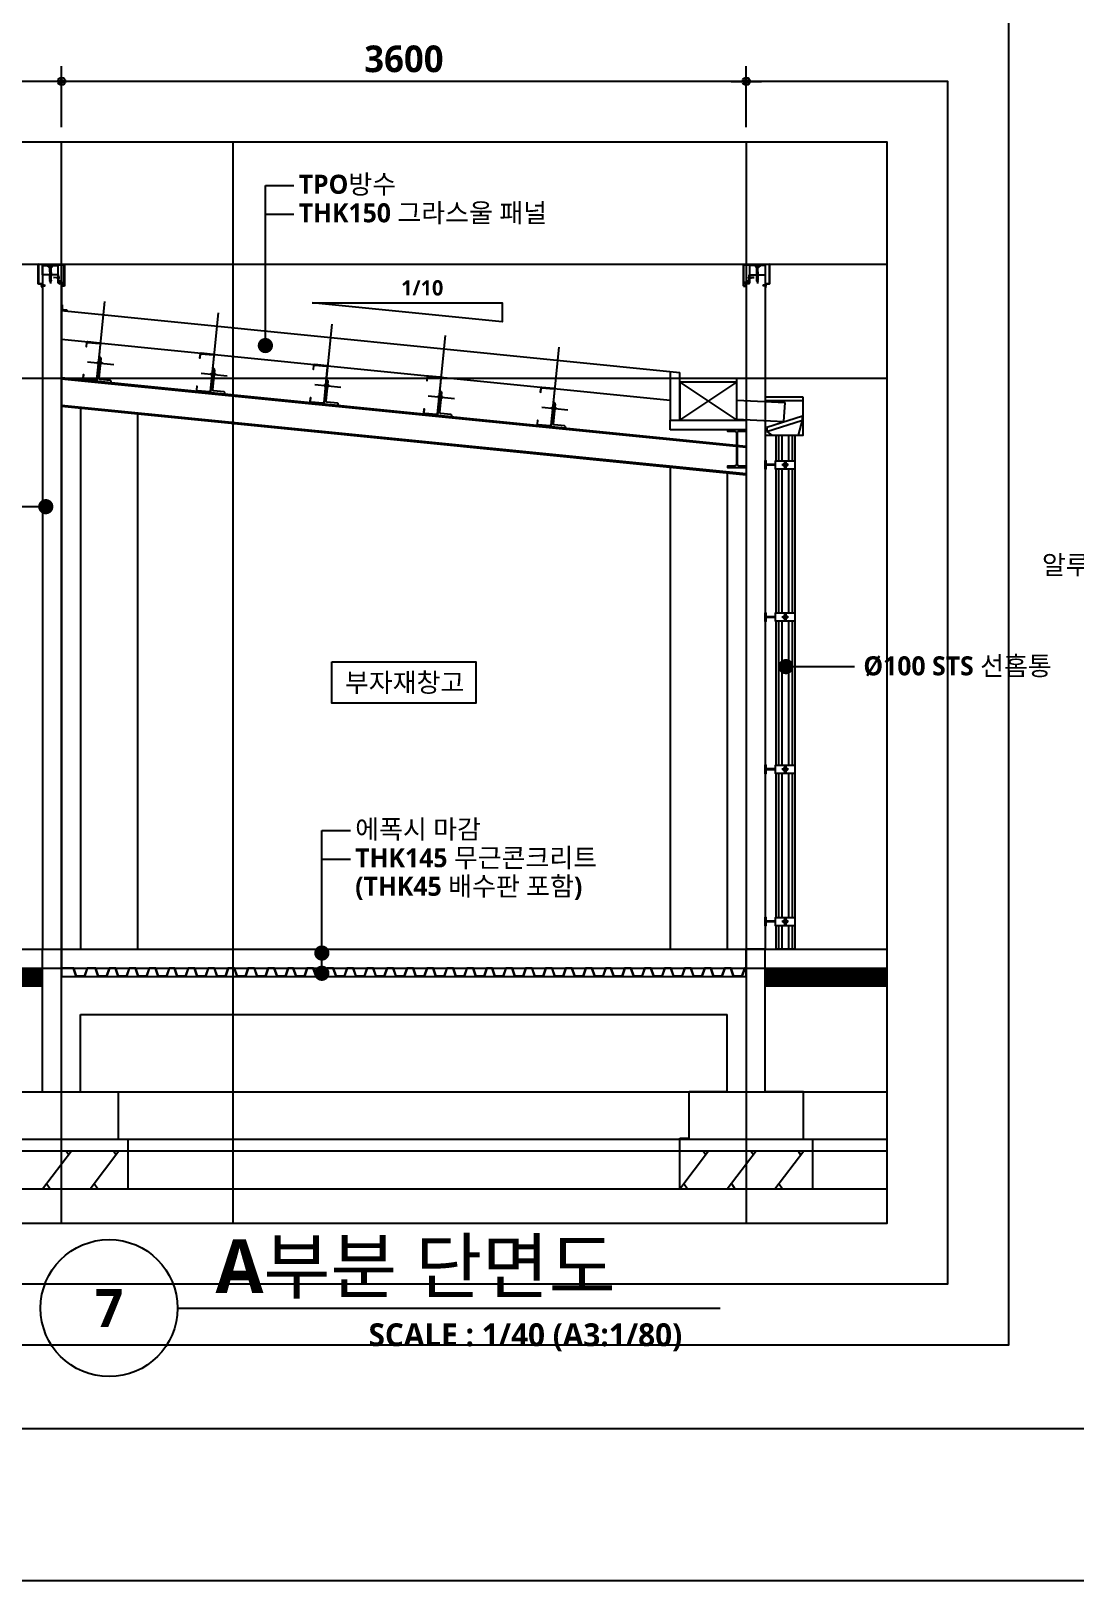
# Model space of a CAD drawing. Header units: millimetres. Extents: x 0 to 33600, y 0 to 23760.
# Drawn here: x 12774 to 18263, y 0 to 8146 of the extents above; entities that cross this region are included whole.
import ezdxf
from ezdxf.enums import TextEntityAlignment as Align

# ---------------------------------------------------------------- set-up
doc = ezdxf.new("R2010")
doc.units = ezdxf.units.MM
doc.header["$LTSCALE"] = 100
for name, pattern in [('HID', [0.5, 0.25, -0.25]), ('HIDDEN', [0.375, 0.25, -0.125]), ('HIDDEN2', [0.1875, 0.125, -0.0625]), ('X-REF 종단면도-2$0$HIDDEN', [0.375, 0.25, -0.125]), ('나라동 건축$0$CEN', [62, 60, -1, 0, -1]), ('나라동 건축$0$DASHED', [4, 3, -1])]:
    doc.linetypes.add(name, pattern=pattern)
doc.layers.get('Defpoints').update_dxf_attribs({"color": 153})
doc.layers.add('0_UNPLOT-1', color=141, linetype='Continuous', plot=False)
doc.layers.add('G(그리드1)', color=185, linetype='Continuous', plot=False)
for name, color, linetype in [('6', 6, 'Continuous'), ('7FIN', 5, 'Continuous'), ('A-ANNO-LEAD', 4, 'Continuous'), ('A-ANNO-TEXT1', 7, 'Continuous'), ('A-ANNO-TITL', 7, 'Continuous'), ('A-FLOR-GW', 6, 'Continuous'), ('A-FLOR-INSL', 8, 'Continuous'), ('A-FLOR-ROOM-IDEN', 7, 'Continuous'), ('A-ST-AXIS-DIM', 7, 'Continuous'), ('A-ST-CONC', 2, 'Continuous'), ('AA-FIN1', 6, 'Continuous'), ('AA-FIN2', 6, 'Continuous'), ('AA-XXXX-TXT1', 2, 'Continuous'), ('bo', 6, 'Continuous'), ('BOLT', 9, 'Continuous'), ('CEN', 1, 'Continuous'), ('CJ-EL2', 3, 'Continuous'), ('COL', 2, 'Continuous'), ('DE-BOLT', 252, 'Continuous'), ('DE-DOWNSPOUT', 4, 'Continuous'), ('DIM', 7, 'Continuous'), ('ELEV-3', 4, 'Continuous'), ('FIN', 5, 'Continuous'), ('fin-4', 4, 'Continuous'), ('flashing', 2, 'Continuous'), ('INSUL', 8, 'Continuous'), ('X-REF 종단면도-2$0$HID', 9, 'X-REF 종단면도-2$0$HIDDEN'), ('나라동 건축$0$CEN', 1, '나라동 건축$0$CEN'), ('나라동 건축$0$RN', 7, 'Continuous')]:
    doc.layers.add(name, color=color, linetype=linetype)
doc.styles.add('SH_대대리576', font='NanumGothicBold.ttf')
doc.dimstyles.new('SHP 75', dxfattribs={"dimscale": 40, "dimtxt": 3.5, "dimasz": 1, "dimexe": 2, "dimexo": 2, "dimgap": 1, "dimtad": 1, "dimdec": 0, "dimzin": 0, "dimdsep": 46, "dimtxsty": 'SH_대대리576', "dimblk": 'DIMDOT', "dimcen": 0.09, "dimclrd": 256, "dimclre": 256, "dimclrt": 3, "dimadec": 0, "dimazin": 1, "dimtfac": 1, "dimtdec": 0, "dimtix": 1, "dimtmove": 2, "dimatfit": 0, "dimldrblk": 'DIMDOT', "dimfxl": 1, "dimtfillclr": 3, "dimtolj": 1, "dimtzin": 0, "dimlwd": -1, "dimlwe": -1, "dimarcsym": 0})

# ---------------------------------------------------------------- blocks, each defined once
blk = doc.blocks.new('DIMDOT')
at = {"color": 0}
blk.add_line((-2, 0), (2, 0), dxfattribs=at)
for radius in [0.5, 0.25]:
    blk.add_circle((0, 0), radius, dxfattribs=at)
blk = doc.blocks.new('*D9560')
at = {"layer": 'A-ST-AXIS-DIM'}
for p, q in [((12934.6, 7641.4), (12934.6, 7961.4)), ((16534.6, 7641.4), (16534.6, 7961.4)), ((16494.6, 7881.4), (12974.6, 7881.4))]:
    blk.add_line(p, q, dxfattribs=at)
at = {"layer": 'Defpoints', "color": 0}
for p in [(12934.6, 7881.4), (12934.6, 7561.4), (16534.6, 7561.4)]:
    blk.add_point(p, dxfattribs=at)
at = {"layer": 'A-ST-AXIS-DIM', "linetype": 'ByBlock', "xscale": 40, "yscale": 40, "zscale": 40, "rotation": 180}
blk.add_blockref('DIMDOT', (12934.6, 7881.4), dxfattribs=at)
at = {"layer": 'A-ST-AXIS-DIM', "linetype": 'ByBlock', "xscale": 40, "yscale": 40, "zscale": 40}
blk.add_blockref('DIMDOT', (16534.6, 7881.4), dxfattribs=at)
at = {"layer": 'A-ST-AXIS-DIM', "color": 3, "insert": (14734.6, 7998.7), "char_height": 140, "attachment_point": 5, "style": 'SH_대대리576'}
blk.add_mtext('\\A1;3600', dxfattribs=at)
blk = doc.blocks.new('ee')
at = {"layer": 'ELEV-3', "color": 4}
for p, q in [((-0.8, 5.7), (0, 5.7)), ((-0.8, 5.7), (-0.8, -5.7)), ((0, 5.7), (0, -5.7)), ((0, 2.1), (14.1, 2.1)), ((6.1, 2.6), (4.7, -2.6)), ((7.1, 2.6), (5.7, -2.6)), ((8.1, 2.6), (6.7, -2.6)), ((9.1, 2.6), (7.7, -2.6)), ((10.1, 2.6), (8.7, -2.6)), ((11.1, 2.6), (9.7, -2.6)), ((14.2, 0.5), (9.8, -2.1)), ((16.3, 0), (9.8, -2.1)), ((14.1, 2.1), (16.3, 0)), ((14.1, -2.1), (16.3, 0)), ((14.2, 0.5), (16.3, 0)), ((-0.8, -5.7), (0, -5.7)), ((0, -2.1), (14.1, -2.1))]:
    blk.add_line(p, q, dxfattribs=at)
at = {"layer": 'ELEV-3'}
blk.add_arc((4.4, 0), 7.03, 138.0574, 221.9426, dxfattribs=at)
at = {"layer": 'ELEV-3', "color": 4}
blk.add_arc((15.2, 1.4), 1.3, 147.26362, 220.36664, dxfattribs=at)
blk = doc.blocks.new('sb80')
at = {"color": 7}
for p, q in [((3.9, 70.5), (-4, 67.1)), ((-1.1, 70.2), (-4, 68.9)), ((3.9, 68.7), (-4, 65.3)), ((3.9, 66.9), (-4, 63.4)), ((3.9, 65), (-4, 61.6)), ((3.9, 63.2), (-4, 59.8)), ((3.9, 61.4), (-4, 57.9)), ((3.9, 59.5), (-4, 56.1)), ((3.9, 57.7), (-4, 54.3)), ((3.9, 55.9), (-4, 52.4)), ((3.9, 54), (-4, 50.6)), ((3.9, 52.2), (-4, 48.8)), ((3.9, 50.4), (-4, 46.9)), ((3.9, 48.5), (-4, 45.1)), ((3.9, 46.7), (-4, 43.3)), ((3.9, 44.9), (-4, 41.4)), ((3.9, 43), (-4, 39.6)), ((3.9, 41.2), (-4, 37.8)), ((3.9, 39.4), (-4, 35.9)), ((3.9, 37.5), (-4, 34.1)), ((3.9, 35.7), (-4, 32.3)), ((3.9, 33.9), (-4, 30.5)), ((3.9, 32), (-4, 28.6)), ((3.9, 30.2), (-4, 26.8)), ((3.9, 28.4), (-4, 25)), ((-3, 74), (-3, 69.7)), ((-3, 68.9), (-3, 67.9)), ((-3, 67.1), (-3, 66.1)), ((-3, 65.3), (-3, 64.2)), ((-3, 63.4), (-3, 62.4)), ((-3, 61.6), (-3, 60.6)), ((-3, 59.8), (-3, 58.7)), ((-3, 57.9), (-3, 56.9)), ((-3, 56.1), (-3, 55.1)), ((-3, 54.3), (-3, 53.3)), ((-3, 52.4), (-3, 51.4)), ((-3, 50.6), (-3, 49.6)), ((-3, 48.8), (-3, 47.8)), ((-3, 46.9), (-3, 45.9)), ((-3, 45.1), (-3, 44.1)), ((-3, 43.3), (-3, 42.3)), ((-3, 41.4), (-3, 40.4)), ((-3, 39.6), (-3, 38.6)), ((-3, 37.8), (-3, 36.8)), ((-3, 35.9), (-3, 34.9)), ((-3, 34.1), (-3, 33.1)), ((-3, 32.3), (-3, 31.3)), ((-3, 30.5), (-3, 29.4)), ((-3, 28.6), (-3, 27.6)), ((-3, 27.8), (-3, 27.6)), ((-3, 26.8), (-3, 25.8)), ((-3, 25), (-3, 0)), ((-3, 24.8), (2.9, 24.8)), ((3.9, 59.5), (-0.1, 57.8)), ((3.9, 26.5), (-0.1, 24.8)), ((2.9, 69.7), (2.9, 68.7)), ((2.9, 67.9), (2.9, 66.9)), ((2.9, 66.1), (2.9, 65)), ((2.9, 64.2), (2.9, 63.2)), ((2.9, 62.4), (2.9, 61.4)), ((2.9, 60.6), (2.9, 59.5)), ((2.9, 58.7), (2.9, 57.7)), ((2.9, 56.9), (2.9, 55.9)), ((2.9, 55.1), (2.9, 54)), ((2.9, 53.2), (2.9, 52.2)), ((2.9, 51.4), (2.9, 50.4)), ((2.9, 49.6), (2.9, 48.5)), ((2.9, 47.7), (2.9, 46.7)), ((2.9, 45.9), (2.9, 44.9)), ((2.9, 44.1), (2.9, 43)), ((2.9, 40.4), (2.9, 39.4)), ((2.9, 38.6), (2.9, 37.5)), ((2.9, 36.7), (2.9, 35.7)), ((2.9, 34.9), (2.9, 33.9)), ((2.9, 33.1), (2.9, 32)), ((2.9, 31.2), (2.9, 30.2)), ((2.9, 29.4), (2.9, 28.4)), ((2.9, 27.6), (2.9, 26.5)), ((2.9, 25.7), (2.9, 0)), ((2.9, 74), (2.9, 70.5)), ((2.9, 45.9), (2.9, 44.9)), ((2.9, 42.2), (2.9, 41.2)), ((-5, -3.2), (-5.2, -3.2)), ((-4.5, -8.7), (-4.5, -3.7)), ((3, -9.2), (-3, -9.2)), ((-2, -8.7), (-2, -3.2)), ((2, -8.7), (2, -3.2)), ((4.5, -8.7), (4.5, -3.7))]:
    blk.add_line(p, q, dxfattribs=at)
for points in [[(7, -0.7), (7, 0), (-7, 0), (-7, -0.7)], [(-4, 67.1), (-3, 67.9), (2.9, 70.5), (3.9, 70.5), (2.9, 69.7), (-3, 67.1)], [(-4, 68.9), (-3, 69.7), (-2.1, 70.2), (-1.1, 70.2), (-2.1, 69.4), (-3, 68.9)], [(-4, 65.3), (-3, 66.1), (2.9, 68.7), (3.9, 68.7), (2.9, 67.9), (-3, 65.3)], [(-4, 63.4), (-3, 64.2), (2.9, 66.9), (3.9, 66.9), (2.9, 66.1), (-3, 63.4)], [(-4, 61.6), (-3, 62.4), (2.9, 65), (3.9, 65), (2.9, 64.2), (-3, 61.6)], [(-4, 59.8), (-3, 60.6), (2.9, 63.2), (3.9, 63.2), (2.9, 62.4), (-3, 59.8)], [(-4, 57.9), (-3, 58.7), (2.9, 61.4), (3.9, 61.4), (2.9, 60.6), (-3, 57.9)], [(-4, 56.1), (-3, 56.9), (2.9, 59.5), (3.9, 59.5), (2.9, 58.7), (-3, 56.1)], [(-4, 54.3), (-3, 55.1), (2.9, 57.7), (3.9, 57.7), (2.9, 56.9), (-3, 54.3)], [(-4, 52.4), (-3, 53.3), (2.9, 55.9), (3.9, 55.9), (2.9, 55.1), (-3, 52.4)], [(-4, 50.6), (-3, 51.4), (2.9, 54), (3.9, 54), (2.9, 53.2), (-3, 50.6)], [(-4, 48.8), (-3, 49.6), (2.9, 52.2), (3.9, 52.2), (2.9, 51.4), (-3, 48.8)], [(-4, 46.9), (-3, 47.8), (2.9, 50.4), (3.9, 50.4), (2.9, 49.6), (-3, 46.9)], [(-4, 45.1), (-3, 45.9), (2.9, 48.5), (3.9, 48.5), (2.9, 47.7), (-3, 45.1)], [(-4, 43.3), (-3, 44.1), (2.9, 46.7), (3.9, 46.7), (2.9, 45.9), (-3, 43.3)], [(-4, 41.4), (-3, 42.3), (2.9, 44.9), (3.9, 44.9), (2.9, 44.1), (-3, 41.4)], [(-4, 39.6), (-3, 40.4), (2.9, 43), (3.9, 43), (2.9, 42.2), (-3, 39.6)], [(-4, 37.8), (-3, 38.6), (2.9, 41.2), (3.9, 41.2), (2.9, 40.4), (-3, 37.8)], [(-4, 35.9), (-3, 36.8), (2.9, 39.4), (3.9, 39.4), (2.9, 38.6), (-3, 35.9)], [(-4, 34.1), (-3, 34.9), (2.9, 37.5), (3.9, 37.5), (2.9, 36.7), (-3, 34.1)], [(-4, 32.3), (-3, 33.1), (2.9, 35.7), (3.9, 35.7), (2.9, 34.9), (-3, 32.3)], [(-4, 30.5), (-3, 31.3), (2.9, 33.9), (3.9, 33.9), (2.9, 33.1), (-3, 30.5)], [(-4, 28.6), (-3, 29.4), (2.9, 32), (3.9, 32), (2.9, 31.2), (-3, 28.6)], [(-4, 26.8), (-3, 27.6), (2.9, 30.2), (3.9, 30.2), (2.9, 29.4), (-3, 26.8)], [(-4, 25), (-3, 25.8), (2.9, 28.4), (3.9, 28.4), (2.9, 27.6), (-3, 25)], [(-0.1, 24.8), (0.9, 25.6), (2.9, 26.5), (3.9, 26.5), (2.9, 25.7), (0.9, 24.8)], [(-8, -1.2), (8, -1.2), (8, -0.7), (-8, -0.7)], [(-5.2, -2.2), (5.2, -2.2), (8, -1.2), (-8, -1.2)], [(5.2, -2.2), (5.2, -3.2), (-5.2, -3.2), (-5.2, -2.2)]]:
    blk.add_lwpolyline(points, close=True, dxfattribs=at)
for points in [[(-3, 68.5), (-4, 68.9), (-3, 68.1)], [(-3, 66.7), (-4, 67.1), (-3, 66.3)], [(-3, 64.9), (-4, 65.3), (-3, 64.5)], [(-3, 63), (-4, 63.4), (-3, 62.6)], [(-3, 61.2), (-4, 61.6), (-3, 60.8)], [(-3, 59.4), (-4, 59.8), (-3, 59)], [(-3, 57.5), (-4, 57.9), (-3, 57.1)], [(-3, 55.7), (-4, 56.1), (-3, 55.3)], [(-3, 53.9), (-4, 54.3), (-3, 53.5)], [(-3, 52), (-4, 52.4), (-3, 51.6)], [(-3, 50.2), (-4, 50.6), (-3, 49.8)], [(-3, 48.4), (-4, 48.8), (-3, 48)], [(-3, 46.5), (-4, 46.9), (-3, 46.1)], [(-3, 44.7), (-4, 45.1), (-3, 44.3)], [(-3, 42.9), (-4, 43.3), (-3, 42.5)], [(-3, 41), (-4, 41.4), (-3, 40.6)], [(-3, 39.2), (-4, 39.6), (-3, 38.8)], [(-3, 37.4), (-4, 37.8), (-3, 37)], [(-3, 35.5), (-4, 35.9), (-3, 35.1)], [(-3, 33.7), (-4, 34.1), (-3, 33.3)], [(-3, 31.9), (-4, 32.3), (-3, 31.5)], [(-3, 30), (-4, 30.5), (-3, 29.6)], [(-3, 28.2), (-4, 28.6), (-3, 27.8)], [(-3, 26.4), (-4, 26.8), (-3, 26)], [(-3, 74), (0, 78.8), (2.9, 74)], [(2.9, 72), (-1.1, 70.2), (-3, 71.3), (-0.7, 73.8), (0, 78.8)], [(2.9, 70.9), (3.9, 70.5), (2.9, 71.3)], [(2.9, 70.9), (3.9, 70.5), (2.9, 71.3)], [(2.9, 69.1), (3.9, 68.7), (2.9, 69.5)], [(2.9, 69.1), (3.9, 68.7), (2.9, 69.5)], [(2.9, 67.3), (3.9, 66.9), (2.9, 67.7)], [(2.9, 67.3), (3.9, 66.9), (2.9, 67.7)], [(2.9, 65.4), (3.9, 65), (2.9, 65.8)], [(2.9, 65.4), (3.9, 65), (2.9, 65.8)], [(2.9, 63.6), (3.9, 63.2), (2.9, 64)], [(2.9, 63.6), (3.9, 63.2), (2.9, 64)], [(2.9, 61.8), (3.9, 61.4), (2.9, 62.2)], [(2.9, 61.8), (3.9, 61.4), (2.9, 62.2)], [(2.9, 59.9), (3.9, 59.5), (2.9, 60.3)], [(2.9, 59.9), (3.9, 59.5), (2.9, 60.3)], [(2.9, 59.9), (3.9, 59.5), (2.9, 60.3)], [(2.9, 59.9), (3.9, 59.5), (2.9, 60.3)], [(2.9, 58.1), (3.9, 57.7), (2.9, 58.5)], [(2.9, 58.1), (3.9, 57.7), (2.9, 58.5)], [(2.9, 56.3), (3.9, 55.9), (2.9, 56.7)], [(2.9, 56.3), (3.9, 55.9), (2.9, 56.7)], [(2.9, 54.4), (3.9, 54), (2.9, 54.8)], [(2.9, 54.4), (3.9, 54), (2.9, 54.8)], [(2.9, 52.6), (3.9, 52.2), (2.9, 53)], [(2.9, 52.6), (3.9, 52.2), (2.9, 53)], [(2.9, 50.8), (3.9, 50.4), (2.9, 51.2)], [(2.9, 50.8), (3.9, 50.4), (2.9, 51.2)], [(2.9, 48.9), (3.9, 48.5), (2.9, 49.3)], [(2.9, 48.9), (3.9, 48.5), (2.9, 49.3)], [(2.9, 47.1), (3.9, 46.7), (2.9, 47.5)], [(2.9, 47.1), (3.9, 46.7), (2.9, 47.5)], [(2.9, 45.3), (3.9, 44.9), (2.9, 45.7)], [(2.9, 45.3), (3.9, 44.9), (2.9, 45.7)], [(2.9, 43.4), (3.9, 43), (2.9, 43.8)], [(2.9, 43.4), (3.9, 43), (2.9, 43.8)], [(2.9, 41.6), (3.9, 41.2), (2.9, 42)], [(2.9, 41.6), (3.9, 41.2), (2.9, 42)], [(2.9, 39.8), (3.9, 39.4), (2.9, 40.2)], [(2.9, 39.8), (3.9, 39.4), (2.9, 40.2)], [(2.9, 37.9), (3.9, 37.5), (2.9, 38.3)], [(2.9, 37.9), (3.9, 37.5), (2.9, 38.3)], [(2.9, 36.1), (3.9, 35.7), (2.9, 36.5)], [(2.9, 36.1), (3.9, 35.7), (2.9, 36.5)], [(2.9, 34.3), (3.9, 33.9), (2.9, 34.7)], [(2.9, 34.3), (3.9, 33.9), (2.9, 34.7)], [(2.9, 32.4), (3.9, 32), (2.9, 32.8)], [(2.9, 32.4), (3.9, 32), (2.9, 32.8)], [(2.9, 30.6), (3.9, 30.2), (2.9, 31)], [(2.9, 30.6), (3.9, 30.2), (2.9, 31)], [(2.9, 28.8), (3.9, 28.4), (2.9, 29.2)], [(2.9, 28.8), (3.9, 28.4), (2.9, 29.2)], [(2.9, 26.9), (3.9, 26.5), (2.9, 27.3)], [(2.9, 26.9), (3.9, 26.5), (2.9, 27.3)]]:
    blk.add_lwpolyline(points, dxfattribs=at)
for centre, radius, start, end in [((-5, -3.7), 0.5, 0, 90), ((-3.2, -7.4), 1.81, 226.39718, 313.60282), ((0, -5), 4.25, 241.92751, 298.07249), ((3.3, -7.4), 1.81, 226.39718, 313.60282), ((5, -3.7), 0.5, 90, 180)]:
    blk.add_arc(centre, radius, start, end, dxfattribs=at)
at = {"layer": 'CEN'}
blk.add_line((0, -13.4), (0, 86.8), dxfattribs=at)
blk = doc.blocks.new('HILTI')
at = {"layer": 'BOLT', "linetype": 'HIDDEN'}
blk.add_lwpolyline([(0, -2), (-26, 0), (0, 2)], dxfattribs=at)
at = {"layer": 'BOLT'}
blk.add_lwpolyline([(0, -4, 1), (0, 4)], format="xyb", close=True, dxfattribs=at)
blk = doc.blocks.new('G$C4E6AC62A')
for p, q in [((108.5, 1779.5), (97.8, 1787.4)), ((122.5, 1779.5), (124.6, 1787.4))]:
    blk.add_line(p, q)
at = {"linetype": 'ByBlock'}
for p, q in [((155.2, 1695.1), (155.2, 1738.1)), ((158.2, 1738.1), (155.2, 1738.1)), ((158.2, 1698.1), (158.2, 1738.1)), ((184.8, 1695.1), (155.2, 1695.1)), ((158.2, 1698.1), (184.8, 1698.1)), ((184.8, 1698.1), (184.8, 1695.1))]:
    blk.add_line(p, q, dxfattribs=at)
at = {"layer": '6', "linetype": 'ByBlock'}
blk.add_line((158.2, 1698.1), (158.2, 1708.1), dxfattribs=at)
at = {"layer": 'A-FLOR-GW'}
for p, q in [((73.7, 1788.4), (154.2, 1788.4)), ((73.7, 1788.4), (155.3, 1788.4)), ((73.7, 1738.4), (73.7, 1788.4)), ((73.7, 1787.4), (155.3, 1787.4)), ((155.3, 1738.4), (73.7, 1738.4)), ((155.3, 1738.4), (155.3, 1788.4)), ((159.1, 1694.9), (174.6, 1694.9)), ((173.8, 1694.1), (159.1, 1694.1)), ((173.8, 1679.9), (173.8, 1694.1)), ((189.1, 1679.9), (173.8, 1679.9)), ((174.6, 1694.9), (174.6, 1680.7)), ((174.6, 1680.7), (188.3, 1680.7))]:
    blk.add_line(p, q, dxfattribs=at)
blk.add_lwpolyline([(188.3, 1680.7), (188.3, 1789.3), (52.1, 1795), (52.1, 1692), (72.1, 1692), (72.1, 1673.3), (72.5, 1673.3), (72.5, 1682.5), (73.3, 1682.5), (73.3, 1672.5), (71.3, 1672.5), (71.3, 1691.2), (51.3, 1691.2), (51.3, 1795.8), (189.1, 1790), (189.1, 1679.9)], dxfattribs=at)
at = {"layer": 'flashing'}
blk.add_line((159.1, 1694.1), (159.1, 1694.9), dxfattribs=at)
at = {"layer": 'X-REF 종단면도-2$0$HID', "linetype": 'ByBlock'}
blk.add_line((170.2, 1695.1), (170.2, 1706.5), dxfattribs=at)
at = {"layer": 'bo', "xscale": -1, "rotation": 180}
blk.add_blockref('ee', (71.3, 1682.5), dxfattribs=at)
at = {"layer": 'bo', "rotation": 90.00000000000001}
blk.add_blockref('ee', (166.2, 1694.1), dxfattribs=at)
at = {"layer": 'DIM', "xscale": -1, "rotation": 180}
blk.add_blockref('sb80', (115.5, 1779.5), dxfattribs=at)
at = {"layer": 'INSUL'}
blk.add_blockref('HILTI', (158.2, 1724.2), dxfattribs=at)
blk = doc.blocks.new('G$C64B55E87')
at = {"layer": 'CEN'}
blk.add_line((58.7, 43.5), (302.2, 385.7), dxfattribs=at)
at = {"layer": 'CJ-EL2', "color": 5}
blk.add_lwpolyline([(120.8, 11.6), (77.6, 42.4, -0.414214), (76.2, 50.7), (135.9, 134.6, 0.414214), (134.5, 143), (131.2, 145.3), (58.7, 43.5), (119.9, 0), (122.2, 3.3, 0.414214)], format="xyb", close=True, dxfattribs=at)
at = {"layer": 'COL'}
blk.add_lwpolyline([(171.2, 201.6, 0.414214), (169.8, 209.9), (118.5, 246.4, 0.414214), (110.1, 245), (99.1, 229.6), (101, 228.2), (111.8, 243.5, -0.414214), (117.4, 244.4), (168.2, 208.2, -0.414214), (169.2, 202.6), (60.5, 49.9, -0.414214), (54.9, 49), (4.1, 85.2, -0.414214), (3.2, 90.8), (14, 106), (12.1, 107.3), (1.1, 91.9, 0.414214), (2.5, 83.5), (53.9, 47, 0.414214), (62.2, 48.4)], format="xyb", close=True, dxfattribs=at)
at = {"layer": '나라동 건축$0$CEN'}
blk.add_line((66.4, 156.3), (179.1, 76.1), dxfattribs=at)
at = {"layer": '나라동 건축$0$RN', "color": 9}
for p, q in [((106.6, 124), (110.2, 121.4)), ((109.7, 128.7), (106.8, 124.6)), ((107.3, 124.9), (110.9, 122.4)), ((109.5, 128), (113.1, 125.5)), ((109.6, 120.6), (114.3, 127.1)), ((109.6, 120.6), (110.4, 120)), ((110.2, 129), (113.8, 126.4)), ((110.4, 120), (115.1, 126.6)), ((114.3, 127.1), (115.1, 126.6)), ((120.4, 112.9), (125.1, 119.5)), ((121.2, 112.4), (120.4, 112.9)), ((121.2, 112.4), (125.8, 118.9)), ((125.4, 110.7), (121.8, 113.2)), ((126.1, 111.6), (122.4, 114.2)), ((128.3, 114.7), (124.6, 117.3)), ((125.8, 118.9), (125.1, 119.5)), ((128.9, 115.6), (125.3, 118.2)), ((128.8, 115), (125.9, 111))]:
    blk.add_line(p, q, dxfattribs=at)
at = {"layer": '나라동 건축$0$RN', "color": 9, "linetype": '나라동 건축$0$DASHED'}
for p, q in [((111.5, 121.6), (121.5, 114.5)), ((114, 125.2), (124.1, 118))]:
    blk.add_line(p, q, dxfattribs=at)
at = {"layer": '나라동 건축$0$RN', "color": 9}
for centre, start, end in [((107.4, 124.2), 95.76175, 193.37169), ((108, 125.1), 143.40833, 193.37169), ((109.6, 127.3), 95.76175, 145.72511), ((110.2, 128.2), 95.76175, 193.37169), ((125.3, 111.4), 275.76175, 13.37169), ((126, 112.3), 275.76175, 325.72511), ((127.5, 114.5), 323.40833, 13.37169), ((128.2, 115.4), 275.76175, 13.37169)]:
    blk.add_arc(centre, 0.755, start, end, dxfattribs=at)
blk = doc.blocks.new('G$C1ED08ED8')
at = {"layer": '0_UNPLOT-1'}
for p, q in [((50, 50), (350, 250)), ((50, 250), (350, 50))]:
    blk.add_line(p, q, dxfattribs=at)
blk.add_lwpolyline([(50, 50), (350, 50), (350, 250), (50, 250)], close=True, dxfattribs=at)
at = {"layer": 'A-FLOR-GW'}
for points in [[(0, 306.4), (0, 50), (50, 50), (50, 301.4)], [(400, 271.4), (400, 50), (350, 50), (350, 271.4), (400, 271.4)]]:
    blk.add_lwpolyline(points, dxfattribs=at)
blk.add_lwpolyline([(0, 0), (0, 50), (400, 50), (400, 0)], close=True, dxfattribs=at)
blk = doc.blocks.new('*U9027')
at = {"layer": 'A-ANNO-TITL'}
blk.add_line((0, 0), (3566, 0), dxfattribs=at)
blk.add_circle((-450, 0), 450, dxfattribs=at)
at = {"layer": 'AA-XXXX-TXT1', "style": 'SH_대대리576'}
blk.add_attdef('DWG.TITLE', (250, 100), '', height=350, dxfattribs=at)
at = {"layer": 'AA-XXXX-TXT1', "color": 7, "style": 'SH_대대리576'}
blk.add_attdef('NO1', text='', height=300, dxfattribs=at).set_placement((-450, 0), align=Align.MIDDLE)
at = {"layer": 'AA-XXXX-TXT1', "style": 'SH_대대리576'}
blk.add_attdef('SCALE', text='', height=150, dxfattribs=at).set_placement((3316, -100), align=Align.TOP_RIGHT)
blk = doc.blocks.new('*X9576')
at = {"color": 0}
for p, q in [((589, 373), (597, 374)), ((589, 370), (598, 372)), ((590, 369), (598, 370))]:
    blk.add_line(p, q, dxfattribs=at)
blk = doc.blocks.new('G$CE55251D2')
at = {"layer": 'DE-BOLT'}
for p, q in [((655.1, 2544.4), (685.1, 2544.4)), ((663.2, 2547), (667.2, 2547)), ((663.2, 2541.7), (667.2, 2541.7)), ((668.8, 2547.4), (674.8, 2547.4)), ((687, 2544.4), (689, 2544.4)), ((655.1, 1744.4), (685.1, 1744.4)), ((663.2, 1747), (667.2, 1747)), ((663.2, 1741.7), (667.2, 1741.7)), ((668.8, 1747.4), (674.8, 1747.4)), ((687, 1744.4), (689, 1744.4)), ((655.1, 944.4), (685.1, 944.4)), ((663.2, 947), (667.2, 947)), ((663.2, 941.7), (667.2, 941.7)), ((668.8, 947.4), (674.8, 947.4)), ((687, 944.4), (689, 944.4)), ((655.1, 144.4), (685.1, 144.4)), ((663.2, 147), (667.2, 147)), ((663.2, 141.7), (667.2, 141.7)), ((668.8, 147.4), (674.8, 147.4)), ((687, 144.4), (689, 144.4))]:
    blk.add_line(p, q, dxfattribs=at)
for points in [[(662.5, 2541.4), (659.8, 2541.4), (659.2, 2542), (659.2, 2546.7), (659.8, 2547.4), (662.5, 2547.4)], [(667.8, 2539.7), (667.2, 2539), (663.2, 2539), (662.5, 2539.7), (662.5, 2549), (663.2, 2549.7), (667.2, 2549.7), (667.8, 2549)], [(668.8, 2541.4), (674.8, 2541.4)], [(675.8, 2539.7), (676.5, 2539), (680.5, 2539), (681.2, 2539.7), (681.2, 2549), (680.5, 2549.7), (676.5, 2549.7), (675.8, 2549)], [(680.5, 2547), (676.5, 2547)], [(680.5, 2541.7), (676.5, 2541.7)], [(662.5, 1741.4), (659.8, 1741.4), (659.2, 1742), (659.2, 1746.7), (659.8, 1747.4), (662.5, 1747.4)], [(667.8, 1739.7), (667.2, 1739), (663.2, 1739), (662.5, 1739.7), (662.5, 1749), (663.2, 1749.7), (667.2, 1749.7), (667.8, 1749)], [(668.8, 1741.4), (674.8, 1741.4)], [(675.8, 1739.7), (676.5, 1739), (680.5, 1739), (681.2, 1739.7), (681.2, 1749), (680.5, 1749.7), (676.5, 1749.7), (675.8, 1749)], [(680.5, 1747), (676.5, 1747)], [(680.5, 1741.7), (676.5, 1741.7)], [(662.5, 941.4), (659.8, 941.4), (659.2, 942), (659.2, 946.7), (659.8, 947.4), (662.5, 947.4)], [(667.8, 939.7), (667.2, 939), (663.2, 939), (662.5, 939.7), (662.5, 949), (663.2, 949.7), (667.2, 949.7), (667.8, 949)], [(668.8, 941.4), (674.8, 941.4)], [(675.8, 939.7), (676.5, 939), (680.5, 939), (681.2, 939.7), (681.2, 949), (680.5, 949.7), (676.5, 949.7), (675.8, 949)], [(680.5, 947), (676.5, 947)], [(680.5, 941.7), (676.5, 941.7)], [(662.5, 141.4), (659.8, 141.4), (659.2, 142), (659.2, 146.7), (659.8, 147.4), (662.5, 147.4)], [(667.8, 139.7), (667.2, 139), (663.2, 139), (662.5, 139.7), (662.5, 149), (663.2, 149.7), (667.2, 149.7), (667.8, 149)], [(668.8, 141.4), (674.8, 141.4)], [(675.8, 139.7), (676.5, 139), (680.5, 139), (681.2, 139.7), (681.2, 149), (680.5, 149.7), (676.5, 149.7), (675.8, 149)], [(680.5, 147), (676.5, 147)], [(680.5, 141.7), (676.5, 141.7)]]:
    blk.add_lwpolyline(points, dxfattribs=at)
for points in [[(662.5, 2549.1, 0.098154), (663.2, 2547, 0.258672), (663.2, 2541.7, 0.098154), (662.5, 2539.7)], [(667.8, 2539.7, 0.098154), (667.2, 2541.7, 0.258672), (667.2, 2547, 0.098154), (667.8, 2549.1)], [(675.9, 2539.7, -0.098154), (676.5, 2541.7, -0.258672), (676.5, 2547, -0.098154), (675.9, 2549.1)], [(681.1, 2549.1, -0.098154), (680.5, 2547, -0.258672), (680.5, 2541.7, -0.098154), (681.1, 2539.7)], [(662.5, 1749.1, 0.098154), (663.2, 1747, 0.258672), (663.2, 1741.7, 0.098154), (662.5, 1739.7)], [(667.8, 1739.7, 0.098154), (667.2, 1741.7, 0.258672), (667.2, 1747, 0.098154), (667.8, 1749.1)], [(675.9, 1739.7, -0.098154), (676.5, 1741.7, -0.258672), (676.5, 1747, -0.098154), (675.9, 1749.1)], [(681.1, 1749.1, -0.098154), (680.5, 1747, -0.258672), (680.5, 1741.7, -0.098154), (681.1, 1739.7)], [(662.5, 949.1, 0.098154), (663.2, 947, 0.258672), (663.2, 941.7, 0.098154), (662.5, 939.7)], [(667.8, 939.7, 0.098154), (667.2, 941.7, 0.258672), (667.2, 947, 0.098154), (667.8, 949.1)], [(675.9, 939.7, -0.098154), (676.5, 941.7, -0.258672), (676.5, 947, -0.098154), (675.9, 949.1)], [(681.1, 949.1, -0.098154), (680.5, 947, -0.258672), (680.5, 941.7, -0.098154), (681.1, 939.7)], [(662.5, 149.1, 0.098154), (663.2, 147, 0.258672), (663.2, 141.7, 0.098154), (662.5, 139.7)], [(667.8, 139.7, 0.098154), (667.2, 141.7, 0.258672), (667.2, 147, 0.098154), (667.8, 149.1)], [(675.9, 139.7, -0.098154), (676.5, 141.7, -0.258672), (676.5, 147, -0.098154), (675.9, 149.1)], [(681.1, 149.1, -0.098154), (680.5, 147, -0.258672), (680.5, 141.7, -0.098154), (681.1, 139.7)]]:
    blk.add_lwpolyline(points, format="xyb", dxfattribs=at)
for points in [[(667.8, 2537), (667.8, 2551.7), (668.8, 2551.7), (668.8, 2537)], [(675.8, 2537), (675.8, 2551.7), (674.8, 2551.7), (674.8, 2537)], [(667.8, 1737), (667.8, 1751.7), (668.8, 1751.7), (668.8, 1737)], [(675.8, 1737), (675.8, 1751.7), (674.8, 1751.7), (674.8, 1737)], [(667.8, 937), (667.8, 951.7), (668.8, 951.7), (668.8, 937)], [(675.8, 937), (675.8, 951.7), (674.8, 951.7), (674.8, 937)], [(667.8, 137), (667.8, 151.7), (668.8, 151.7), (668.8, 137)], [(675.8, 137), (675.8, 151.7), (674.8, 151.7), (674.8, 137)]]:
    blk.add_lwpolyline(points, close=True, dxfattribs=at)
at = {"layer": 'DE-DOWNSPOUT'}
for p, q in [((576.8, 2882.1), (576.8, 2900.1)), ((776.2, 2882.1), (576.8, 2882.1)), ((621.8, 2700.1), (621.8, 2564.3)), ((635.8, 2700.1), (635.8, 2564.3)), ((654.8, 2700.1), (654.8, 2564.3)), ((688.8, 2700.1), (688.8, 2564.3)), ((707.8, 2700.1), (707.8, 2564.3)), ((721.8, 2700.1), (721.8, 2564.3)), ((668.8, 2564.3), (668.8, 2524.3)), ((671.2, 2564.3), (671.2, 2524.3)), ((672.4, 2564.3), (672.4, 2524.3)), ((674.8, 2564.3), (674.8, 2524.3)), ((724.8, 2546.1), (774.2, 2546.1)), ((724.8, 2542.5), (774.2, 2542.5)), ((621.8, 2524.3), (621.8, 1764.3)), ((635.8, 2524.3), (635.8, 1764.3)), ((654.8, 2524.3), (654.8, 1764.3)), ((688.8, 2524.3), (688.8, 1764.3)), ((707.8, 2524.3), (707.8, 1764.3)), ((721.8, 2524.3), (721.8, 1764.3)), ((621.8, 1724.3), (621.8, 964.3)), ((635.8, 1724.3), (635.8, 964.3)), ((654.8, 1724.3), (654.8, 964.3)), ((668.8, 1764.3), (668.8, 1724.3)), ((671.2, 1764.3), (671.2, 1724.3)), ((672.4, 1764.3), (672.4, 1724.3)), ((674.8, 1764.3), (674.8, 1724.3)), ((688.8, 1724.3), (688.8, 964.3)), ((707.8, 1724.3), (707.8, 964.3)), ((721.8, 1724.3), (721.8, 964.3)), ((724.8, 1746.1), (774.2, 1746.1)), ((724.8, 1742.5), (774.2, 1742.5)), ((621.8, 924.3), (621.8, 164.3)), ((635.8, 924.3), (635.8, 164.3)), ((654.8, 924.3), (654.8, 164.3)), ((668.8, 964.3), (668.8, 924.3)), ((671.2, 964.3), (671.2, 924.3)), ((672.4, 964.3), (672.4, 924.3)), ((674.8, 964.3), (674.8, 924.3)), ((688.8, 924.3), (688.8, 164.3)), ((707.8, 924.3), (707.8, 164.3)), ((721.8, 924.3), (721.8, 164.3)), ((724.8, 946.1), (774.2, 946.1)), ((724.8, 942.5), (774.2, 942.5)), ((668.8, 164.3), (668.8, 124.3)), ((671.2, 164.3), (671.2, 124.3)), ((672.4, 164.3), (672.4, 124.3)), ((674.8, 164.3), (674.8, 124.3)), ((621.8, 124.3), (621.8, 0.1)), ((635.8, 124.3), (635.8, 0.1)), ((654.8, 124.3), (654.8, 0.1)), ((688.8, 124.3), (688.8, 0.1)), ((707.8, 124.3), (707.8, 0.1)), ((721.8, 124.3), (721.8, 0.1)), ((724.8, 146.1), (774.2, 146.1)), ((724.8, 142.5), (774.2, 142.5)), ((721.8, 0.1), (621.8, 0.1))]:
    blk.add_line(p, q, dxfattribs=at)
at = {"layer": 'DE-DOWNSPOUT', "linetype": 'HIDDEN2', "ltscale": 30}
for p, q in [((678.5, 2772.4), (672.1, 2872.2)), ((926.2, 2784.7), (678.5, 2772.4))]:
    blk.add_line(p, q, dxfattribs=at)
at = {"layer": 'DE-DOWNSPOUT', "linetype": 'HID', "ltscale": 30}
for p, q in [((581.4, 2800.5), (768.4, 2740.5)), ((581.4, 2778.9), (581.4, 2800.5)), ((768.4, 2719), (581.4, 2778.9)), ((601.8, 2700.1), (581.4, 2778.9)), ((768.4, 2719), (741.8, 2700.1)), ((768.4, 2740.5), (768.4, 2719))]:
    blk.add_line(p, q, dxfattribs=at)
at = {"layer": 'DE-DOWNSPOUT'}
for points in [[(576.8, 2900.1), (776.2, 2900.1), (776.2, 2700.1), (576.8, 2700.1), (576.8, 2882.1)], [(774.2, 2542.5), (774.2, 2521.1), (776.2, 2521.1), (776.2, 2567.5), (774.2, 2567.5), (774.2, 2546.1)], [(774.2, 1742.5), (774.2, 1721.1), (776.2, 1721.1), (776.2, 1767.5), (774.2, 1767.5), (774.2, 1746.1)], [(774.2, 942.5), (774.2, 921.1), (776.2, 921.1), (776.2, 967.5), (774.2, 967.5), (774.2, 946.1)], [(774.2, 142.5), (774.2, 121.1), (776.2, 121.1), (776.2, 167.5), (774.2, 167.5), (774.2, 146.1)]]:
    blk.add_lwpolyline(points, dxfattribs=at)
at = {"layer": 'DE-DOWNSPOUT', "linetype": 'HIDDEN2', "ltscale": 30}
blk.add_lwpolyline([(926.2, 2884.9), (672.1, 2872.2)], dxfattribs=at)
at = {"layer": 'DE-DOWNSPOUT'}
for points in [[(618.8, 2524.3), (618.8, 2564.3), (724.8, 2564.3), (724.8, 2524.3)], [(618.8, 1724.3), (618.8, 1764.3), (724.8, 1764.3), (724.8, 1724.3)], [(618.8, 924.3), (618.8, 964.3), (724.8, 964.3), (724.8, 924.3)], [(618.8, 124.3), (618.8, 164.3), (724.8, 164.3), (724.8, 124.3)]]:
    blk.add_lwpolyline(points, close=True, dxfattribs=at)
at = {"layer": 'DE-BOLT', "xscale": 0.6666666666666857, "yscale": 0.6666666666666857, "zscale": 0.6666666666666857, "rotation": 90.00000000000001}
for p in [(908.3, 2149), (908.3, 1349), (908.3, 549), (908.3, -251)]:
    blk.add_blockref('*X9576', p, dxfattribs=at)

msp = doc.modelspace()

# ---------------------------------------------------------------- linework, layer by layer
for p, q in [((14006.2, 6492.8), (14006.2, 7333.2)), ((14006.2, 7333.2), (14156.2, 7333.2)), ((14006.2, 7183.2), (14156.2, 7183.2)), ((12934.6, 6676.4), (12934.6, 6706.4)), ((14303.2, 3193.9), (14303.2, 3943.9)), ((14303.2, 3943.9), (14453.2, 3943.9)), ((14303.2, 3793.9), (14453.2, 3793.9))]:
    msp.add_line(p, q)
msp.add_lwpolyline([(12934.6, 6676.4), (12964.6, 6673.4), (12964.6, 6675.7, 0.385314), (12961.9, 6678.7), (12942.3, 6680.7, -0.385314), (12939.6, 6683.7), (12939.6, 6703.4, 0.414214), (12936.6, 6706.4), (12934.6, 6706.4)], format="xyb")
for points in [[(14251.5, 6717.9), (15251.5, 6717.9), (15251.5, 6617.9), (14251.5, 6717.9)], [(12851.8, 5646.1), (12353.4, 5646.1)], [(16742.8, 4805.5), (17103.9, 4805.5)]]:
    msp.add_lwpolyline(points)
at = {"ltscale": 0.5}
for points in [[(12934.6, 6324.7), (16534.6, 5964.7)], [(12934.6, 6318.7), (16534.6, 5958.7)], [(12934.6, 6180), (16534.6, 5820)], [(12934.6, 6173.9), (16534.6, 5813.9)]]:
    msp.add_lwpolyline(points, dxfattribs=at)
at = {"layer": '6'}
msp.add_lwpolyline([(16435.7, 6050.1), (16435.7, 6043.1), (16472, 6043.1, -0.414214), (16483, 6032.1), (16483, 5870.1, -0.414214), (16472, 5859.1), (16435.7, 5859.1), (16435.7, 5852.1), (16534.7, 5852.1), (16534.7, 5859.1), (16498.5, 5859.1, -0.414214), (16487.5, 5870.1), (16487.5, 6032.1, -0.414214), (16498.5, 6043.1), (16534.7, 6043.1), (16534.7, 6050.1)], format="xyb", close=True, dxfattribs=at)
at = {"layer": '7FIN'}
for points in [[(14714.6, 3178.4), (14694.4, 3178.4), (14679.6, 3221.4), (14644.6, 3221.4), (14629.8, 3178.4), (14589.4, 3178.4), (14574.6, 3221.4), (14539.6, 3221.4), (14524.8, 3178.4), (14484.4, 3178.4), (14469.6, 3221.4), (14434.6, 3221.4), (14419.8, 3178.4), (14379.4, 3178.4), (14364.6, 3221.4), (14329.6, 3221.4), (14314.8, 3178.4), (14274.4, 3178.4), (14259.6, 3221.4), (14224.6, 3221.4), (14209.8, 3178.4), (14169.4, 3178.4), (14154.6, 3221.4), (14124.6, 3221.4), (14109.8, 3178.4), (14069.4, 3178.4), (14054.6, 3221.4), (14019.6, 3221.4), (14004.8, 3178.4), (13964.4, 3178.4), (13949.6, 3221.4), (13914.6, 3221.4), (13899.8, 3178.4), (13859.4, 3178.4), (13844.6, 3221.4), (13809.6, 3221.4), (13794.8, 3178.4), (13754.4, 3178.4), (13739.6, 3221.4), (13704.6, 3221.4), (13689.8, 3178.4), (13649.4, 3178.4), (13634.6, 3221.4), (13599.6, 3221.4), (13584.8, 3178.4), (13544.4, 3178.4), (13529.6, 3221.4), (13499.6, 3221.4), (13484.8, 3178.4), (13444.4, 3178.4), (13429.6, 3221.4), (13394.6, 3221.4), (13379.8, 3178.4), (13339.4, 3178.4), (13324.6, 3221.4), (13289.6, 3221.4), (13274.8, 3178.4), (13234.4, 3178.4), (13219.6, 3221.4), (13184.6, 3221.4), (13169.8, 3178.4), (13129.4, 3178.4), (13114.6, 3221.4), (13068.8, 3221.4), (13054, 3178.4), (13013.6, 3178.4), (12998.8, 3221.4), (12934.6, 3221.4)], [(14714.6, 3176.4), (14693, 3176.4), (14678.2, 3219.4), (14646, 3219.4), (14631.2, 3176.4), (14587.9, 3176.4), (14573.2, 3219.4), (14541, 3219.4), (14526.2, 3176.4), (14483, 3176.4), (14468.2, 3219.4), (14436, 3219.4), (14421.2, 3176.4), (14378, 3176.4), (14363.2, 3219.4), (14331, 3219.4), (14316.2, 3176.4), (14273, 3176.4), (14258.2, 3219.4), (14226, 3219.4), (14211.2, 3176.4), (14168, 3176.4), (14153.2, 3219.4), (14126, 3219.4), (14111.2, 3176.4), (14068, 3176.4), (14053.2, 3219.4), (14021, 3219.4), (14006.2, 3176.4), (13963, 3176.4), (13948.2, 3219.4), (13916, 3219.4), (13901.2, 3176.4), (13858, 3176.4), (13843.2, 3219.4), (13811, 3219.4), (13796.3, 3176.4), (13753, 3176.4), (13738.2, 3219.4), (13706, 3219.4), (13691.3, 3176.4), (13648, 3176.4), (13633.2, 3219.4), (13601, 3219.4), (13586.2, 3176.4), (13543, 3176.4), (13528.2, 3219.4), (13501, 3219.4), (13486.2, 3176.4), (13443, 3176.4), (13428.2, 3219.4), (13396, 3219.4), (13381.2, 3176.4), (13337.9, 3176.4), (13323.2, 3219.4), (13291, 3219.4), (13276.2, 3176.4), (13233, 3176.4), (13218.2, 3219.4), (13186, 3219.4), (13171.2, 3176.4), (13128, 3176.4), (13113.2, 3219.4), (13070.2, 3219.4), (13055.4, 3176.4), (13012.1, 3176.4), (12997.3, 3219.4), (12934.6, 3219.4)], [(16384.6, 3178.4), (16364.4, 3178.4), (16349.6, 3221.4), (16314.6, 3221.4), (16299.8, 3178.4), (16259.4, 3178.4), (16244.6, 3221.4), (16209.6, 3221.4), (16194.8, 3178.4), (16154.4, 3178.4), (16139.6, 3221.4), (16104.6, 3221.4), (16089.8, 3178.4), (16049.4, 3178.4), (16034.6, 3221.4), (15999.6, 3221.4), (15984.8, 3178.4), (15944.4, 3178.4), (15929.6, 3221.4), (15894.6, 3221.4), (15879.8, 3178.4), (15839.4, 3178.4), (15824.6, 3221.4), (15794.6, 3221.4), (15779.8, 3178.4), (15739.4, 3178.4), (15724.6, 3221.4), (15689.6, 3221.4), (15674.8, 3178.4), (15634.4, 3178.4), (15619.6, 3221.4), (15584.6, 3221.4), (15569.8, 3178.4), (15529.4, 3178.4), (15514.6, 3221.4), (15479.6, 3221.4), (15464.8, 3178.4), (15424.4, 3178.4), (15409.6, 3221.4), (15374.6, 3221.4), (15359.8, 3178.4), (15319.4, 3178.4), (15304.6, 3221.4), (15269.6, 3221.4), (15254.8, 3178.4), (15214.4, 3178.4), (15199.6, 3221.4), (15169.6, 3221.4), (15154.8, 3178.4), (15114.4, 3178.4), (15099.6, 3221.4), (15064.6, 3221.4), (15049.8, 3178.4), (15009.4, 3178.4), (14994.6, 3221.4), (14959.6, 3221.4), (14944.8, 3178.4), (14904.4, 3178.4), (14889.6, 3221.4), (14854.6, 3221.4), (14839.8, 3178.4), (14799.4, 3178.4), (14784.6, 3221.4), (14749.6, 3221.4), (14734.8, 3178.4), (14694.4, 3178.4), (14679.6, 3221.4), (14654.6, 3221.4)], [(16384.6, 3176.4), (16363, 3176.4), (16348.2, 3219.4), (16316, 3219.4), (16301.2, 3176.4), (16257.9, 3176.4), (16243.2, 3219.4), (16211, 3219.4), (16196.2, 3176.4), (16153, 3176.4), (16138.2, 3219.4), (16106, 3219.4), (16091.2, 3176.4), (16048, 3176.4), (16033.2, 3219.4), (16001, 3219.4), (15986.2, 3176.4), (15943, 3176.4), (15928.2, 3219.4), (15896, 3219.4), (15881.2, 3176.4), (15838, 3176.4), (15823.2, 3219.4), (15796, 3219.4), (15781.2, 3176.4), (15738, 3176.4), (15723.2, 3219.4), (15691, 3219.4), (15676.2, 3176.4), (15633, 3176.4), (15618.2, 3219.4), (15586, 3219.4), (15571.2, 3176.4), (15528, 3176.4), (15513.2, 3219.4), (15481, 3219.4), (15466.3, 3176.4), (15423, 3176.4), (15408.2, 3219.4), (15376, 3219.4), (15361.3, 3176.4), (15318, 3176.4), (15303.2, 3219.4), (15271, 3219.4), (15256.2, 3176.4), (15213, 3176.4), (15198.2, 3219.4), (15171, 3219.4), (15156.2, 3176.4), (15113, 3176.4), (15098.2, 3219.4), (15066, 3219.4), (15051.2, 3176.4), (15007.9, 3176.4), (14993.2, 3219.4), (14961, 3219.4), (14946.2, 3176.4), (14903, 3176.4), (14888.2, 3219.4), (14856, 3219.4), (14841.2, 3176.4), (14798, 3176.4), (14783.2, 3219.4), (14751, 3219.4), (14736.2, 3176.4), (14693, 3176.4), (14678.2, 3219.4), (14654.6, 3219.4)], [(16534.6, 3221.4), (16524.6, 3221.4), (16509.8, 3178.4), (16469.4, 3178.4), (16454.6, 3221.4), (16419.6, 3221.4), (16404.8, 3178.4), (16364.4, 3178.4), (16349.6, 3221.4), (16324.6, 3221.4)], [(16534.6, 3219.4), (16526, 3219.4), (16511.2, 3176.4), (16468, 3176.4), (16453.2, 3219.4), (16421, 3219.4), (16406.2, 3176.4), (16363, 3176.4), (16348.2, 3219.4), (16324.6, 3219.4)]]:
    msp.add_lwpolyline(points, dxfattribs=at)
at = {"layer": 'A-ANNO-LEAD', "const_width": 40}
for points in [[(14006.2, 6472.8, 1), (14006.2, 6512.8, 1)], [(12851.8, 5626.1, -1), (12851.8, 5666.1, -1)], [(16742.8, 4785.5, 1), (16742.8, 4825.5, 1)], [(14303.2, 3280.2, 1), (14303.2, 3320.2, 1)], [(14303.2, 3173.9, 1), (14303.2, 3213.9, 1)]]:
    msp.add_lwpolyline(points, format="xyb", close=True, dxfattribs=at)
at = {"layer": 'A-FLOR-GW'}
for p, q in [((12834.5, 6921.4), (12834.6, 3321.4)), ((12934.5, 6921.4), (12934.6, 3321.4)), ((16534.6, 6921.4), (16534.6, 3321.4)), ((16534.6, 6921.4), (16534.6, 3321.4)), ((16634.6, 6921.4), (16634.6, 3321.4))]:
    msp.add_line(p, q, dxfattribs=at)
for points in [[(12934.6, 6676.4), (16184.6, 6351.4)], [(12934.6, 6525.7), (16134.6, 6205.7)]]:
    msp.add_lwpolyline(points, dxfattribs=at)
at = {"layer": 'A-FLOR-INSL', "ltscale": 0.5}
for p, q in [((12812.2, 6921.4), (16657.1, 6921.4)), ((13034.6, 6163.9), (13034.6, 3321.4)), ((13334.6, 6133.9), (13334.6, 3321.4)), ((16134.6, 5853.9), (16134.6, 3321.4)), ((16434.6, 5823.9), (16434.6, 3321.4)), ((12934.6, 3221.4), (16534.6, 3221.4))]:
    msp.add_line(p, q, dxfattribs=at)
at = {"layer": 'A-FLOR-ROOM-IDEN', "color": 151}
msp.add_lwpolyline([(14356.1, 4829.8), (15113.1, 4829.8), (15113.1, 4613.1), (14356.1, 4613.1)], close=True, dxfattribs=at)
at = {"layer": 'A-ST-CONC'}
for p, q in [((12834.6, 2571.4), (12834.6, 3321.4)), ((12834.6, 3321.4), (12934.6, 3321.4)), ((12934.6, 3321.4), (12934.6, 3176.4)), ((16634.6, 3321.4), (16534.6, 3321.4)), ((16534.6, 3176.4), (16534.6, 3321.4)), ((16634.6, 2571.4), (16634.6, 3321.4)), ((12934.6, 3176.4), (16534.6, 3176.4)), ((13034.6, 2571.4), (13034.6, 2976.4)), ((13034.6, 2976.4), (16434.6, 2976.4)), ((16434.6, 2571.4), (16434.6, 2976.4)), ((12634.6, 2571.4), (12834.6, 2571.4)), ((13034.6, 2571.4), (13234.6, 2571.4)), ((13234.6, 2321.4), (13234.6, 2571.4)), ((16234.6, 2321.4), (16234.6, 2571.4)), ((16434.6, 2571.4), (16234.6, 2571.4)), ((16834.6, 2571.4), (16634.6, 2571.4)), ((16834.6, 2321.4), (16834.6, 2571.4)), ((12634.6, 2321.4), (13234.6, 2321.4)), ((16234.6, 2321.4), (16834.6, 2321.4))]:
    msp.add_line(p, q, dxfattribs=at)
at = {"layer": 'A-ST-CONC', "const_width": 100}
for points in [[(12194.6, 3171.4), (12834.6, 3171.4)], [(16634.6, 3171.4), (17274.6, 3171.4)]]:
    msp.add_lwpolyline(points, dxfattribs=at)
at = {"layer": 'AA-FIN1'}
msp.add_line((12934.6, 3321.4), (16534.6, 3321.4), dxfattribs=at)
at = {"layer": 'AA-FIN2'}
for p, q in [((13234.6, 2321.4), (13284.6, 2321.4)), ((13284.6, 2061.4), (13284.6, 2321.4)), ((16184.6, 2061.4), (16184.6, 2327.6)), ((16184.6, 2327.6), (16234.6, 2327.6)), ((16834.6, 2321.4), (16884.6, 2321.4)), ((16884.6, 2061.4), (16884.6, 2321.4)), ((12584.6, 2261.4), (13284.6, 2261.4)), ((16184.6, 2261.4), (16884.6, 2261.4)), ((12584.6, 2061.4), (13284.6, 2061.4)), ((16184.6, 2061.4), (16884.6, 2061.4))]:
    msp.add_line(p, q, dxfattribs=at)
at = {"layer": 'CEN', "ltscale": 30}
for p, q in [((12934.6, 1881.4), (12934.6, 7561.4)), ((13834.6, 7561.4), (13834.6, 1881.4)), ((16534.6, 7561.4), (16534.6, 1881.4)), ((12194.6, 6921.4), (17274.6, 6921.4)), ((12194.6, 6321.4), (17274.6, 6321.4)), ((12194.6, 3321.4), (17274.6, 3321.4)), ((12194.6, 3221.4), (17274.6, 3221.4)), ((12194.6, 2571.4), (17274.6, 2571.4)), ((12194.6, 2321.4), (17274.6, 2321.4)), ((12194.6, 2261.4), (17274.6, 2261.4)), ((12194.6, 2061.4), (17274.6, 2061.4))]:
    msp.add_line(p, q, dxfattribs=at)
at = {"layer": 'FIN', "color": 30}
for p, q in [((12834.6, 2061.4), (12986.2, 2261.4)), ((12970.4, 2240.7), (12956.6, 2261.4)), ((13084.6, 2061.4), (13236.2, 2261.4)), ((13220.4, 2240.7), (13206.6, 2261.4)), ((16184.6, 2061.4), (16336.2, 2261.4)), ((16320.4, 2240.7), (16306.6, 2261.4)), ((16434.6, 2061.4), (16586.2, 2261.4)), ((16570.4, 2240.7), (16556.6, 2261.4)), ((16684.6, 2061.4), (16836.2, 2261.4)), ((16820.4, 2240.7), (16806.6, 2261.4)), ((12856, 2089.7), (12875.1, 2061.4)), ((13106, 2089.7), (13125.1, 2061.4)), ((16206, 2089.7), (16225.1, 2061.4)), ((16456, 2089.7), (16475.1, 2061.4)), ((16706, 2089.7), (16725.1, 2061.4))]:
    msp.add_line(p, q, dxfattribs=at)
at = {"layer": 'fin-4'}
msp.add_line((12934.6, 3221.4), (16534.6, 3221.4), dxfattribs=at)
at = {"layer": 'G(그리드1)'}
for points in [[(0, 23760), (33600, 23760), (33600, 0), (0, 0)], [(800, 22960), (29200, 22960), (29200, 800), (800, 800)], [(11554.6, 1241.4), (17914.6, 1241.4), (17914.6, 8201.4), (11554.6, 8201.4)], [(11874.6, 1561.4), (17594.6, 1561.4), (17594.6, 7881.4), (11874.6, 7881.4)], [(12194.6, 1881.4), (17274.6, 1881.4), (17274.6, 7561.4), (12194.6, 7561.4)]]:
    msp.add_lwpolyline(points, close=True, dxfattribs=at)

# ---------------------------------------------------------------- block references
for name, p in [('G$C4E6AC62A', (12760.8, 5125.6)), ('G$C1ED08ED8', (16134.6, 6050.1))]:
    msp.add_blockref(name, p)
at = {"xscale": -1}
for name, p in [('G$C4E6AC62A', (16708.4, 5125.6)), ('G$CE55251D2', (17410.8, 3321.4))]:
    msp.add_blockref(name, p, dxfattribs=at)
at = {"rotation": 29.72268635679607}
for p in [(13091.4, 6239.2), (13688.4, 6179.5), (14285.4, 6119.8), (14882.4, 6060.1), (15479.4, 6000.4)]:
    msp.add_blockref('G$C64B55E87', p, dxfattribs=at)
ref = msp.add_blockref('*U9027', (13544.5, 1434.2), dxfattribs=dict(xscale=0.8, yscale=0.8, zscale=0.8))
ref.add_attrib('SCALE', 'SCALE : 1/40 (A3:1/80)', dxfattribs={"layer": 'A-ANNO-TITL', "height": 120, "style": 'SH_대대리576'}).set_placement((16197.6, 1354.2), align=Align.TOP_RIGHT)
ref.add_attrib('DWG.TITLE', 'A부분 단면도', (13744.5, 1514.2), dxfattribs={"layer": 'A-ANNO-TITL', "height": 280, "style": 'SH_대대리576'})
ref.add_attrib('NO1', '7', dxfattribs={"layer": 'A-ANNO-TITL', "color": 7, "height": 200, "style": 'SH_대대리576'}).set_placement((13184.5, 1434.2), align=Align.MIDDLE)

# ---------------------------------------------------------------- texts
at = {"layer": 'A-ANNO-TEXT1', "style": 'SH_대대리576'}
for s, p in [('TPO방수', (14181.5, 7340.5)), ('THK150 그라스울 패널', (14181.5, 7190.5)), ('알루미늄 쉬트', (18088.8, 5340.3)), ('Ø100 STS 선홈통', (17150.1, 4809.6)), ('에폭시 마감', (14478.5, 3951.2)), ('THK145 무근콘크리트', (14478.5, 3801.2)), ('(THK45 배수판 포함)', (14478.5, 3651.2))]:
    msp.add_text(s, height=100, dxfattribs=at).set_placement(p, align=Align.MIDDLE_LEFT)
msp.add_text('1/10', height=80, dxfattribs=at).set_placement((14830.8, 6796.2), align=Align.MIDDLE_CENTER)
msp.add_text('부자재창고', height=100, dxfattribs=at).set_placement((14738.2, 4723.3), align=Align.MIDDLE)

# ---------------------------------------------------------------- dimensions: what is measured, and where the dimension line sits
at = {"layer": 'A-ST-AXIS-DIM'}
dim = msp.add_linear_dim(base=(12934.6, 7881.4), p1=(16534.6, 7561.4), p2=(12934.6, 7561.4), angle=180, dimstyle='SHP 75', dxfattribs=at)
dim.commit()
dim.dimension.update_dxf_attribs({"geometry": '*D9560', "text_midpoint": (14734.6, 7998.7)})

doc.saveas('drawing.dxf')
